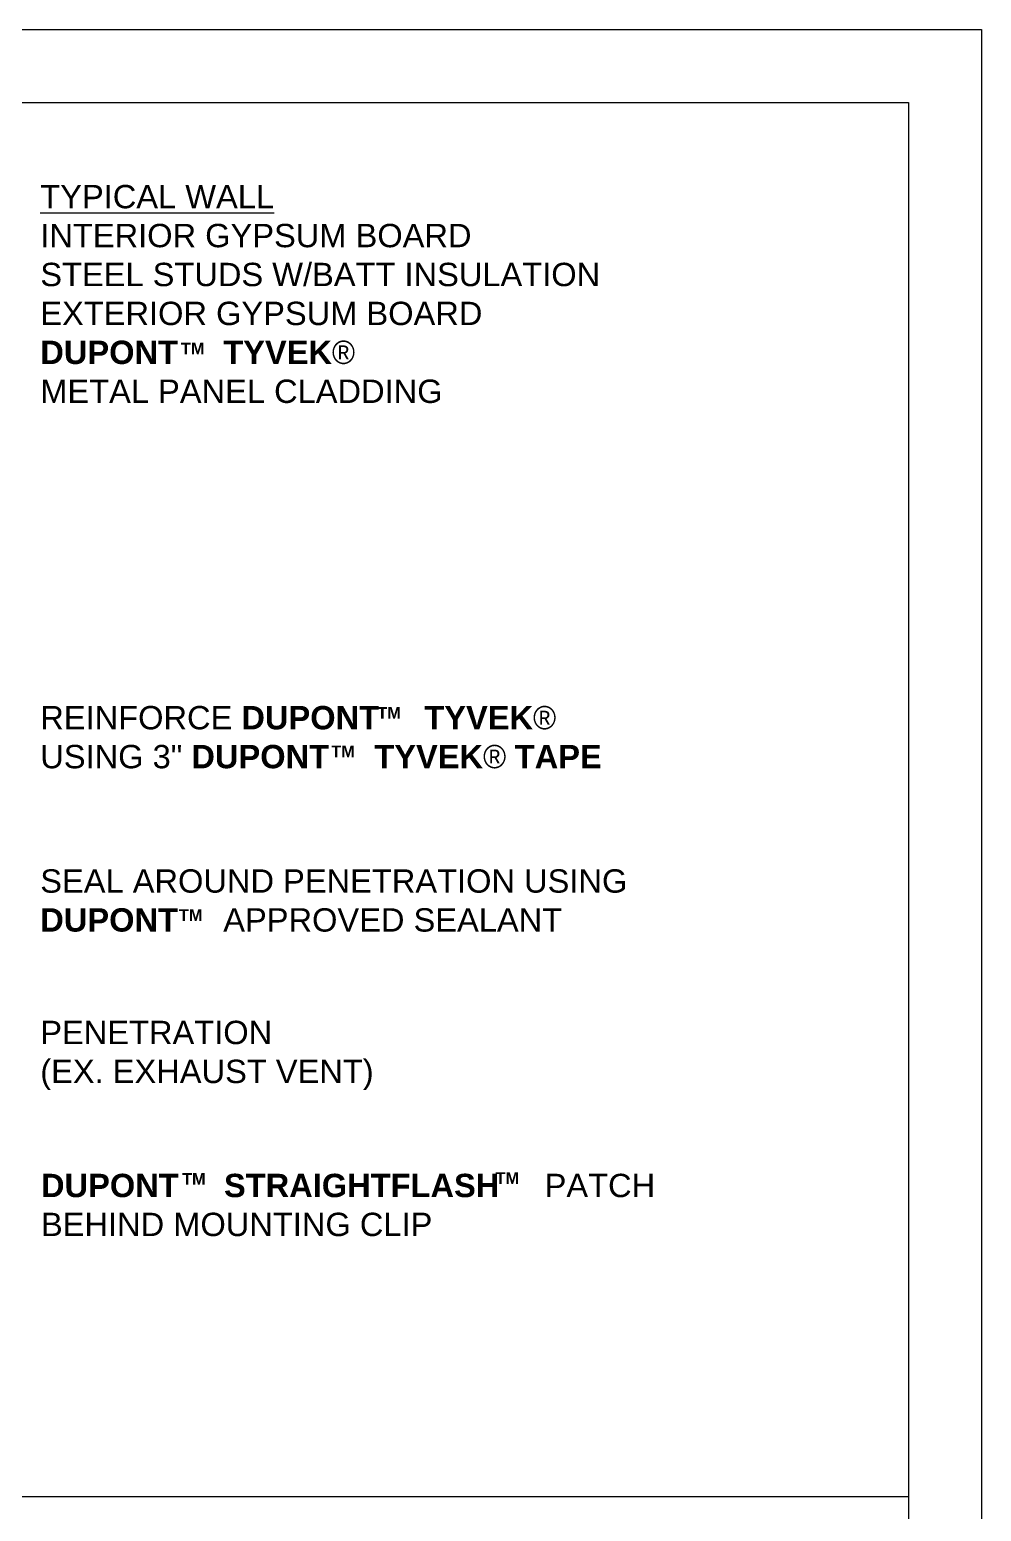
# Model space of a CAD drawing. Extents: x 0 to 51, y 0 to 66.
# Drawn here: x 31.43 to 51, y 35.55 to 66 of the extents above; entities that cross this region are included whole.
import ezdxf

# ---------------------------------------------------------------- set-up
doc = ezdxf.new("R2010")
doc.units = 0
doc.header["$LTSCALE"] = 1.5
doc.header["$MEASUREMENT"] = 0
doc.layers.get('DEFPOINTS').update_dxf_attribs({"linetype": 'CONTINUOUS'})
for name, color, linetype in [('8X11-TTB$0$B', 7, 'CONTINUOUS'), ('TEXT', 7, 'CONTINUOUS'), ('TITLE', 7, 'CONTINUOUS')]:
    doc.layers.add(name, color=color, linetype=linetype)
doc.styles.add('DETAILS', font='sanss___.ttf', dxfattribs={"height": 1})

msp = doc.modelspace()

# ---------------------------------------------------------------- linework, layer by layer
at = {"layer": '8X11-TTB$0$B', "color": 7}
for p, q in [((1.499999999999979, 64.50000000000001), (49.5, 64.50000000000003)), ((49.5, 64.50000000000003), (49.5, 1.5))]:
    msp.add_line(p, q, dxfattribs=at)
at = {"layer": 'DEFPOINTS'}
for p, q in [((-1.06581410364015e-14, 66.00000000000001), (51, 66.00000000000001)), ((51, 66.00000000000001), (51, 0))]:
    msp.add_line(p, q, dxfattribs=at)
at = {"layer": 'TITLE', "linetype": 'CONTINUOUS'}
msp.add_line((49.5, 35.84534034634707), (1.499999999999986, 35.84534034634707), dxfattribs=at)

# ---------------------------------------------------------------- texts
at = {"layer": 'TEXT', "char_height": 0.48, "style": 'DETAILS'}
for s, insert, width, attachment_point in [('{\\fArial|b0|i0|c0|p34;\\LTYPICAL WALL\\P}INTERIOR GYPSUM BOARD\\PSTEEL STUDS W/BATT INSULATION\\PEXTERIOR GYPSUM BOARD\\P{\\fSansSerif|b1|i0|c2|p2;DUPONT     TYVEK\\fSymbol|b0|i0|c2|p18;â }\\PMETAL PANEL CLADDING', (31.65140901735234, 62.80801820905477), 17.52021780275822, 1), ('REINFORCE {\\fSansSerif|b1|i0|c2|p2;DUPONT     \\fArial|b1|i0|c0|p34;TYVEK\\fSymbol|b0|i0|c2|p18;â \\fSansSerif|b1|i0|c2|p2;\\P}USING 3"{\\fSansSerif|b1|i0|c2|p2; DUPONT     \\fArial|b1|i0|c0|p34;TYVEK\\fSymbol|b0|i0|c2|p18;â \\fSansSerif|b1|i0|c2|p2;TAPE}', (31.65083074203855, 52.09855415143623), 12.59973837277381, 1), ('SEAL AROUND PENETRATION USING {\\fSansSerif|b1|i0|c2|p2;DUPONT    } APPROVED SEALANT', (31.65083074203855, 48.74155460476948), 12.59973837277381, 1), ('PENETRATION\\P(EX. EXHAUST VENT)', (31.65083074203855, 45.62860041697468), 12.59973837277381, 1), ('{\\fSansSerif|b1|i0|c2|p2;DUPONT     STRAIGHTFLASH   }  PATCH BEHIND MOUNTING CLIP', (31.66566926956492, 41.84009787020238), 14.89244868489502, 4)]:
    msp.add_mtext(s, dxfattribs=dict(at, insert=insert, width=width, attachment_point=attachment_point))
at = {"layer": 'TEXT', "char_height": 0.24, "attachment_point": 4, "style": 'DETAILS'}
for insert in [(34.5438327137596, 59.4459389631681), (38.58130260032645, 51.95787257275821), (37.63484624487834, 51.16539534990533), (34.50212041193127, 47.80069948396789), (34.56700197269052, 42.37714411005965), (41.01110939627998, 42.39614806418599)]:
    msp.add_mtext('{\\fSansSerif|b1|i0|c2|p2;TM}', dxfattribs=dict(at, insert=insert))

doc.saveas('drawing.dxf')
